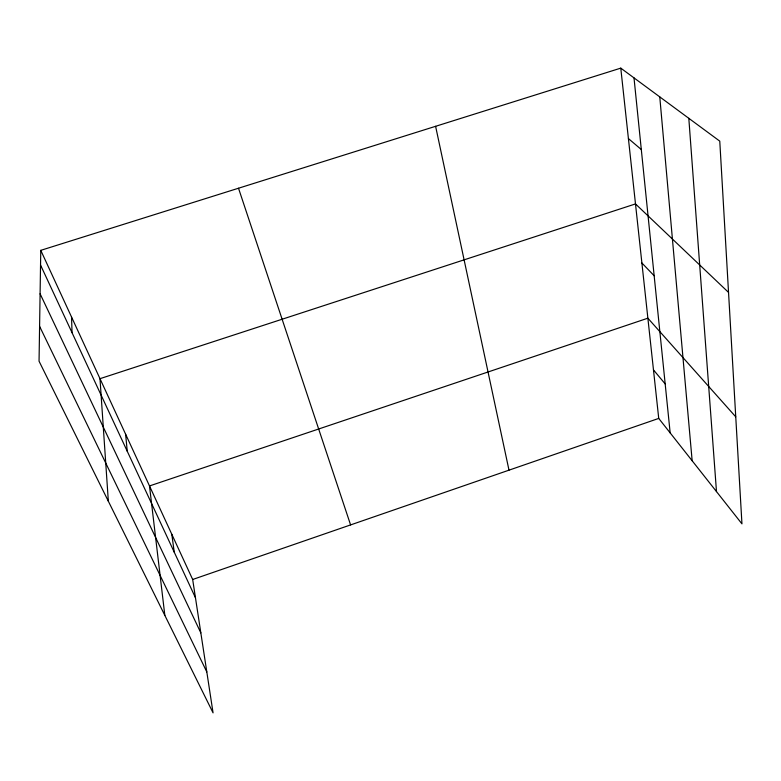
<?xml version="1.0" encoding="UTF-8"?>
<svg xmlns="http://www.w3.org/2000/svg" width="781" height="781" viewBox="0 0 781 781"><rect width="100%" height="100%" fill="white"/><g stroke="black" fill="none" stroke-linecap="round" stroke-linejoin="round"><path stroke-width="1.17" d="M40.768 250.35L39.05 361.193L213.067 712.868L192.673 579.492L40.768 250.35L620.778 68.132L719.77 141.146L741.95 523.856L658.734 418.411L620.778 68.132M192.673 579.492L658.734 418.411M628.412 138.569L641.299 149.522M728.536 292.406L635.49 203.919L99.988 378.678L108.344 501.236M641.894 262.992L654.156 275.752M735.741 416.82L647.869 318.189L149.493 485.948L164.84 615.399M653.472 369.891L665.178 383.901M39.587 326.321L206.799 671.914M40.095 293.783L200.834 632.874M40.544 265.052L195.455 597.729M238.508 188.231L350.591 524.91M435.603 126.307L508.997 470.162M171.8 534.263L174.261 552.206M634.006 77.885L670.166 432.899M125.614 434.207L127.254 451.272M659.769 96.893L692.151 460.751M688.813 118.312L716.489 491.6M71.54 317.027L72.047 332.706"/></g></svg>
